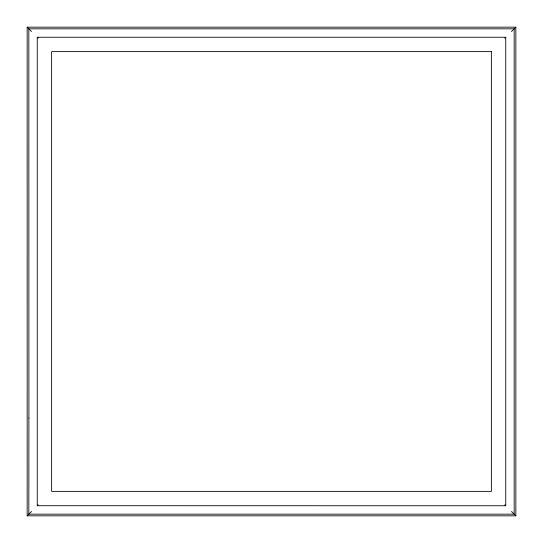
<?xml version="1.0" encoding="UTF-8"?>
<svg xmlns="http://www.w3.org/2000/svg" width="543" height="543" viewBox="0 0 543 543"><rect width="100%" height="100%" fill="white"/><g stroke="black" fill="none" stroke-linecap="round" stroke-linejoin="round"><path stroke-width="0.81" d="M27.17 515.83L27.157 27.157L515.843 27.157L515.843 515.843L27.157 515.843L31.521 511.479M37.291 505.709L505.75 505.75L505.75 37.25L37.25 37.25L37.25 505.75L38.2 504.8M504.8 38.2L505.709 37.291M511.479 31.521L515.85 27.15M27.15 27.15L31.521 31.521M38.2 38.2L37.291 37.291M504.8 504.8L505.709 505.709M511.479 511.479L515.85 515.85M28.901 418.09L28.833 514.167L514.167 514.167L514.167 28.833L28.833 28.833L28.901 418.09M491.374 51.626L51.626 51.626L51.626 491.374L491.374 491.374L491.374 51.626"/></g></svg>
